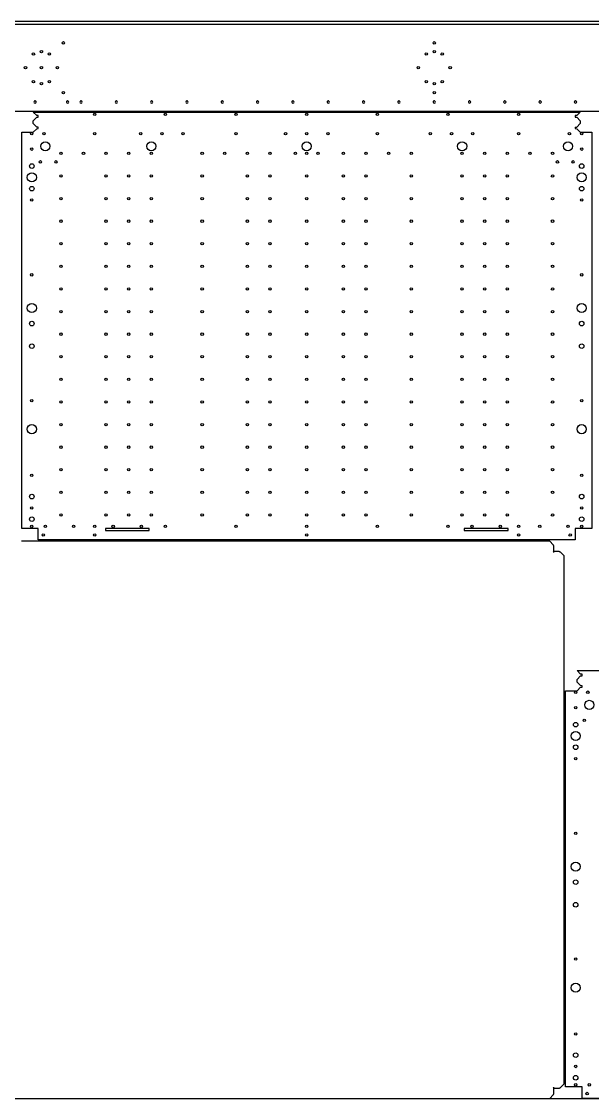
# Model space of a CAD drawing. Header units: metres. Extents: x 0 to 3050, y 0 to 1525.
# Drawn here: x 1212 to 2020, y 0 to 1525 of the extents above; entities that cross this region are included whole.
import ezdxf

# ---------------------------------------------------------------- set-up
doc = ezdxf.new("R2010")
doc.units = ezdxf.units.M
doc.layers.add('INTERIOR_PROFILES', color=7, linetype='Continuous')
doc.layers.add('OUTER_PROFILES', color=7, linetype='Continuous')

msp = doc.modelspace()

# ---------------------------------------------------------------- linework, layer by layer
at = {"layer": 'INTERIOR_PROFILES'}
for points in [[(1232.4, 1412), (1232, 1412.3), (1231.6, 1412.4), (1231.2, 1412.5), (1230.7, 1412.5), (1230.4, 1412.4), (1230.1, 1412.3), (1229.8, 1412.2), (1229.6, 1412)], [(1278.4, 1412), (1278, 1412.3), (1277.6, 1412.4), (1277.2, 1412.5), (1276.7, 1412.5), (1276.4, 1412.4), (1276.1, 1412.3), (1275.8, 1412.2), (1275.6, 1412)], [(1297.4, 1412), (1297, 1412.3), (1296.6, 1412.4), (1296.2, 1412.5), (1295.7, 1412.5), (1295.4, 1412.4), (1295.1, 1412.3), (1294.8, 1412.2), (1294.6, 1412)], [(1347.4, 1412), (1347, 1412.3), (1346.6, 1412.4), (1346.2, 1412.5), (1345.7, 1412.5), (1345.4, 1412.4), (1345.1, 1412.3), (1344.8, 1412.2), (1344.6, 1412)], [(1397.4, 1412), (1397, 1412.3), (1396.6, 1412.4), (1396.2, 1412.5), (1395.7, 1412.5), (1395.4, 1412.4), (1395.1, 1412.3), (1394.8, 1412.2), (1394.6, 1412)], [(1447.4, 1412), (1447, 1412.3), (1446.6, 1412.4), (1446.2, 1412.5), (1445.7, 1412.5), (1445.4, 1412.4), (1445.1, 1412.3), (1444.8, 1412.2), (1444.6, 1412)], [(1497.4, 1412), (1497, 1412.3), (1496.6, 1412.4), (1496.2, 1412.5), (1495.7, 1412.5), (1495.4, 1412.4), (1495.1, 1412.3), (1494.8, 1412.2), (1494.6, 1412)], [(1547.4, 1412), (1547, 1412.3), (1546.6, 1412.4), (1546.2, 1412.5), (1545.7, 1412.5), (1545.4, 1412.4), (1545.1, 1412.3), (1544.8, 1412.2), (1544.6, 1412)], [(1597.4, 1412), (1597, 1412.3), (1596.6, 1412.4), (1596.2, 1412.5), (1595.7, 1412.5), (1595.4, 1412.4), (1595.1, 1412.3), (1594.8, 1412.2), (1594.6, 1412)], [(1647.4, 1412), (1647, 1412.3), (1646.6, 1412.4), (1646.2, 1412.5), (1645.7, 1412.5), (1645.4, 1412.4), (1645.1, 1412.3), (1644.8, 1412.2), (1644.6, 1412)], [(1697.4, 1412), (1697, 1412.3), (1696.6, 1412.4), (1696.2, 1412.5), (1695.7, 1412.5), (1695.4, 1412.4), (1695.1, 1412.3), (1694.8, 1412.2), (1694.6, 1412)], [(1747.4, 1412), (1747, 1412.3), (1746.6, 1412.4), (1746.2, 1412.5), (1745.7, 1412.5), (1745.4, 1412.4), (1745.1, 1412.3), (1744.8, 1412.2), (1744.6, 1412)], [(1797.4, 1412), (1797, 1412.3), (1796.6, 1412.4), (1796.2, 1412.5), (1795.7, 1412.5), (1795.4, 1412.4), (1795.1, 1412.3), (1794.8, 1412.2), (1794.6, 1412)], [(1847.4, 1412), (1847, 1412.3), (1846.6, 1412.4), (1846.2, 1412.5), (1845.7, 1412.5), (1845.4, 1412.4), (1845.1, 1412.3), (1844.8, 1412.2), (1844.6, 1412)], [(1897.4, 1412), (1897, 1412.3), (1896.6, 1412.4), (1896.2, 1412.5), (1895.7, 1412.5), (1895.4, 1412.4), (1895.1, 1412.3), (1894.8, 1412.2), (1894.6, 1412)], [(1947.4, 1412), (1947, 1412.3), (1946.6, 1412.4), (1946.2, 1412.5), (1945.7, 1412.5), (1945.4, 1412.4), (1945.1, 1412.3), (1944.8, 1412.2), (1944.6, 1412)], [(1997.4, 1412), (1997, 1412.3), (1996.6, 1412.4), (1996.2, 1412.5), (1995.7, 1412.5), (1995.4, 1412.4), (1995.1, 1412.3), (1994.8, 1412.2), (1994.6, 1412)]]:
    msp.add_lwpolyline(points, dxfattribs=at)
for points in [[(1392.5, 804.5), (1392.5, 807.3), (1330.5, 807.3), (1330.5, 804.5)], [(1838.5, 807.3), (1838.5, 804.5), (1900.5, 804.5), (1900.5, 807.3)]]:
    msp.add_lwpolyline(points, close=True, dxfattribs=at)
for centre, radius in [((1271, 1494.8), 1.7), ((1796, 1494.8), 1.7), ((1228.7, 1479.1), 1.7), ((1240, 1482.2), 1.7), ((1251.3, 1479.1), 1.7), ((1784.7, 1479.1), 1.7), ((1796, 1482.2), 1.7), ((1807.3, 1479.1), 1.7), ((1217.4, 1459.5), 1.7), ((1240, 1459.5), 1.7), ((1262.6, 1459.5), 1.7), ((1773.4, 1459.5), 1.7), ((1818.6, 1459.5), 1.7), ((1228.7, 1439.9), 1.7), ((1240, 1436.9), 1.7), ((1251.3, 1439.9), 1.7), ((1784.7, 1439.9), 1.7), ((1796, 1436.9), 1.7), ((1807.3, 1439.9), 1.7), ((1271, 1424.3), 1.7), ((1796, 1424.3), 1.7), ((1315.5, 1393.8), 1.7), ((1415.5, 1393.8), 1.7), ((1515.5, 1393.8), 1.7), ((1615.5, 1393.8), 1.7), ((1715.5, 1393.8), 1.7), ((1815.5, 1393.8), 1.7), ((1915.5, 1393.8), 1.7), ((1226.3, 1366.3), 1.7), ((1243.5, 1366.3), 1.7), ((1315.5, 1366.3), 1.7), ((1380.5, 1366.3), 1.7), ((1410.5, 1366.3), 1.7), ((1440.5, 1366.3), 1.7), ((1515.5, 1366.3), 1.7), ((1585.5, 1366.3), 1.7), ((1615.5, 1366.3), 1.7), ((1645.5, 1366.3), 1.7), ((1715.5, 1366.3), 1.7), ((1790.5, 1366.3), 1.7), ((1820.5, 1366.3), 1.7), ((1850.5, 1366.3), 1.7), ((1915.5, 1366.3), 1.7), ((1987.5, 1366.3), 1.7), ((2004.8, 1366.3), 1.7), ((1226.3, 1344.3), 1.7), ((1245.5, 1348.3), 6.5), ((1395.5, 1348.3), 6.5), ((1615.5, 1348.3), 6.5), ((1835.5, 1348.3), 6.5), ((1985.5, 1348.3), 6.5), ((2004.8, 1344.3), 1.7), ((1238.5, 1326.3), 1.7), ((1260.5, 1326.3), 1.7), ((1267.5, 1338.3), 1.7), ((1299.5, 1338.3), 1.7), ((1331.5, 1338.3), 1.7), ((1363.5, 1338.3), 1.7), ((1395.5, 1338.3), 1.7), ((1467.5, 1338.3), 1.7), ((1499.5, 1338.3), 1.7), ((1531.5, 1338.3), 1.7), ((1563.5, 1338.3), 1.7), ((1599.5, 1338.3), 1.7), ((1615.5, 1338.3), 1.7), ((1631.5, 1338.3), 1.7), ((1667.5, 1338.3), 1.7), ((1699.5, 1338.3), 1.7), ((1731.5, 1338.3), 1.7), ((1763.5, 1338.3), 1.7), ((1835.5, 1338.3), 1.7), ((1867.5, 1338.3), 1.7), ((1899.5, 1338.3), 1.7), ((1931.5, 1338.3), 1.7), ((1963.5, 1338.3), 1.7), ((1970.5, 1326.3), 1.7), ((1992.5, 1326.3), 1.7), ((1226.3, 1320.3), 3.25), ((2004.8, 1320.3), 3.25), ((1226.3, 1304.3), 6.5), ((1267.5, 1306.3), 1.7), ((1331.5, 1306.3), 1.7), ((1363.5, 1306.3), 1.7), ((1395.5, 1306.3), 1.7), ((1467.5, 1306.3), 1.7), ((1531.5, 1306.3), 1.7), ((1563.5, 1306.3), 1.7), ((1615.5, 1306.3), 1.7), ((1667.5, 1306.3), 1.7), ((1699.5, 1306.3), 1.7), ((1763.5, 1306.3), 1.7), ((1835.5, 1306.3), 1.7), ((1867.5, 1306.3), 1.7), ((1899.5, 1306.3), 1.7), ((1963.5, 1306.3), 1.7), ((2004.8, 1304.3), 6.5), ((1226.3, 1288.3), 3.25), ((2004.8, 1288.3), 3.25), ((1226.3, 1272.3), 1.7), ((1267.5, 1274.3), 1.7), ((1331.5, 1274.3), 1.7), ((1363.5, 1274.3), 1.7), ((1395.5, 1274.3), 1.7), ((1467.5, 1274.3), 1.7), ((1531.5, 1274.3), 1.7), ((1563.5, 1274.3), 1.7), ((1615.5, 1274.3), 1.7), ((1667.5, 1274.3), 1.7), ((1699.5, 1274.3), 1.7), ((1763.5, 1274.3), 1.7), ((1835.5, 1274.3), 1.7), ((1867.5, 1274.3), 1.7), ((1899.5, 1274.3), 1.7), ((1963.5, 1274.3), 1.7), ((2004.8, 1272.3), 1.7), ((1267.5, 1242.3), 1.7), ((1331.5, 1242.3), 1.7), ((1363.5, 1242.3), 1.7), ((1395.5, 1242.3), 1.7), ((1467.5, 1242.3), 1.7), ((1531.5, 1242.3), 1.7), ((1563.5, 1242.3), 1.7), ((1615.5, 1242.3), 1.7), ((1667.5, 1242.3), 1.7), ((1699.5, 1242.3), 1.7), ((1763.5, 1242.3), 1.7), ((1835.5, 1242.3), 1.7), ((1867.5, 1242.3), 1.7), ((1899.5, 1242.3), 1.7), ((1963.5, 1242.3), 1.7), ((1267.5, 1210.3), 1.7), ((1331.5, 1210.3), 1.7), ((1363.5, 1210.3), 1.7), ((1395.5, 1210.3), 1.7), ((1467.5, 1210.3), 1.7), ((1531.5, 1210.3), 1.7), ((1563.5, 1210.3), 1.7), ((1615.5, 1210.3), 1.7), ((1667.5, 1210.3), 1.7), ((1699.5, 1210.3), 1.7), ((1763.5, 1210.3), 1.7), ((1835.5, 1210.3), 1.7), ((1867.5, 1210.3), 1.7), ((1899.5, 1210.3), 1.7), ((1963.5, 1210.3), 1.7), ((1267.5, 1178.3), 1.7), ((1331.5, 1178.3), 1.7), ((1363.5, 1178.3), 1.7), ((1395.5, 1178.3), 1.7), ((1467.5, 1178.3), 1.7), ((1531.5, 1178.3), 1.7), ((1563.5, 1178.3), 1.7), ((1615.5, 1178.3), 1.7), ((1667.5, 1178.3), 1.7), ((1699.5, 1178.3), 1.7), ((1763.5, 1178.3), 1.7), ((1835.5, 1178.3), 1.7), ((1867.5, 1178.3), 1.7), ((1899.5, 1178.3), 1.7), ((1963.5, 1178.3), 1.7), ((1226.3, 1166.3), 1.7), ((2004.8, 1166.3), 1.7), ((1267.5, 1146.3), 1.7), ((1331.5, 1146.3), 1.7), ((1363.5, 1146.3), 1.7), ((1395.5, 1146.3), 1.7), ((1467.5, 1146.3), 1.7), ((1531.5, 1146.3), 1.7), ((1563.5, 1146.3), 1.7), ((1615.5, 1146.3), 1.7), ((1667.5, 1146.3), 1.7), ((1699.5, 1146.3), 1.7), ((1763.5, 1146.3), 1.7), ((1835.5, 1146.3), 1.7), ((1867.5, 1146.3), 1.7), ((1899.5, 1146.3), 1.7), ((1963.5, 1146.3), 1.7), ((1226.3, 1119.3), 6.5), ((1267.5, 1114.3), 1.7), ((1331.5, 1114.3), 1.7), ((1363.5, 1114.3), 1.7), ((1395.5, 1114.3), 1.7), ((1467.5, 1114.3), 1.7), ((1531.5, 1114.3), 1.7), ((1563.5, 1114.3), 1.7), ((1615.5, 1114.3), 1.7), ((1667.5, 1114.3), 1.7), ((1699.5, 1114.3), 1.7), ((1763.5, 1114.3), 1.7), ((1835.5, 1114.3), 1.7), ((1867.5, 1114.3), 1.7), ((1899.5, 1114.3), 1.7), ((1963.5, 1114.3), 1.7), ((2004.8, 1119.3), 6.5), ((1226.3, 1097.3), 3.25), ((2004.8, 1097.3), 3.25), ((1267.5, 1082.3), 1.7), ((1331.5, 1082.3), 1.7), ((1363.5, 1082.3), 1.7), ((1395.5, 1082.3), 1.7), ((1467.5, 1082.3), 1.7), ((1531.5, 1082.3), 1.7), ((1563.5, 1082.3), 1.7), ((1615.5, 1082.3), 1.7), ((1667.5, 1082.3), 1.7), ((1699.5, 1082.3), 1.7), ((1763.5, 1082.3), 1.7), ((1835.5, 1082.3), 1.7), ((1867.5, 1082.3), 1.7), ((1899.5, 1082.3), 1.7), ((1963.5, 1082.3), 1.7), ((1226.3, 1065.3), 3.25), ((2004.8, 1065.3), 3.25), ((1267.5, 1050.3), 1.7), ((1331.5, 1050.3), 1.7), ((1363.5, 1050.3), 1.7), ((1395.5, 1050.3), 1.7), ((1467.5, 1050.3), 1.7), ((1531.5, 1050.3), 1.7), ((1563.5, 1050.3), 1.7), ((1615.5, 1050.3), 1.7), ((1667.5, 1050.3), 1.7), ((1699.5, 1050.3), 1.7), ((1763.5, 1050.3), 1.7), ((1835.5, 1050.3), 1.7), ((1867.5, 1050.3), 1.7), ((1899.5, 1050.3), 1.7), ((1963.5, 1050.3), 1.7), ((1267.5, 1018.3), 1.7), ((1331.5, 1018.3), 1.7), ((1363.5, 1018.3), 1.7), ((1395.5, 1018.3), 1.7), ((1467.5, 1018.3), 1.7), ((1531.5, 1018.3), 1.7), ((1563.5, 1018.3), 1.7), ((1615.5, 1018.3), 1.7), ((1667.5, 1018.3), 1.7), ((1699.5, 1018.3), 1.7), ((1763.5, 1018.3), 1.7), ((1835.5, 1018.3), 1.7), ((1867.5, 1018.3), 1.7), ((1899.5, 1018.3), 1.7), ((1963.5, 1018.3), 1.7), ((1226.3, 988.3), 1.7), ((1267.5, 986.3), 1.7), ((1331.5, 986.3), 1.7), ((1363.5, 986.3), 1.7), ((1395.5, 986.3), 1.7), ((1467.5, 986.3), 1.7), ((1531.5, 986.3), 1.7), ((1563.5, 986.3), 1.7), ((1615.5, 986.3), 1.7), ((1667.5, 986.3), 1.7), ((1699.5, 986.3), 1.7), ((1763.5, 986.3), 1.7), ((1835.5, 986.3), 1.7), ((1867.5, 986.3), 1.7), ((1899.5, 986.3), 1.7), ((1963.5, 986.3), 1.7), ((2004.8, 988.3), 1.7), ((1226.3, 947.8), 6.5), ((1267.5, 954.3), 1.7), ((1331.5, 954.3), 1.7), ((1363.5, 954.3), 1.7), ((1395.5, 954.3), 1.7), ((1467.5, 954.3), 1.7), ((1531.5, 954.3), 1.7), ((1563.5, 954.3), 1.7), ((1615.5, 954.3), 1.7), ((1667.5, 954.3), 1.7), ((1699.5, 954.3), 1.7), ((1763.5, 954.3), 1.7), ((1835.5, 954.3), 1.7), ((1867.5, 954.3), 1.7), ((1899.5, 954.3), 1.7), ((1963.5, 954.3), 1.7), ((2004.8, 947.8), 6.5), ((1267.5, 922.3), 1.7), ((1331.5, 922.3), 1.7), ((1363.5, 922.3), 1.7), ((1395.5, 922.3), 1.7), ((1467.5, 922.3), 1.7), ((1531.5, 922.3), 1.7), ((1563.5, 922.3), 1.7), ((1615.5, 922.3), 1.7), ((1667.5, 922.3), 1.7), ((1699.5, 922.3), 1.7), ((1763.5, 922.3), 1.7), ((1835.5, 922.3), 1.7), ((1867.5, 922.3), 1.7), ((1899.5, 922.3), 1.7), ((1963.5, 922.3), 1.7), ((1267.5, 890.3), 1.7), ((1331.5, 890.3), 1.7), ((1363.5, 890.3), 1.7), ((1395.5, 890.3), 1.7), ((1467.5, 890.3), 1.7), ((1531.5, 890.3), 1.7), ((1563.5, 890.3), 1.7), ((1615.5, 890.3), 1.7), ((1667.5, 890.3), 1.7), ((1699.5, 890.3), 1.7), ((1763.5, 890.3), 1.7), ((1835.5, 890.3), 1.7), ((1867.5, 890.3), 1.7), ((1899.5, 890.3), 1.7), ((1963.5, 890.3), 1.7), ((1226.3, 882.3), 1.7), ((2004.8, 882.3), 1.7), ((1226.3, 852.3), 3.25), ((1267.5, 858.3), 1.7), ((1331.5, 858.3), 1.7), ((1363.5, 858.3), 1.7), ((1395.5, 858.3), 1.7), ((1467.5, 858.3), 1.7), ((1531.5, 858.3), 1.7), ((1563.5, 858.3), 1.7), ((1615.5, 858.3), 1.7), ((1667.5, 858.3), 1.7), ((1699.5, 858.3), 1.7), ((1763.5, 858.3), 1.7), ((1835.5, 858.3), 1.7), ((1867.5, 858.3), 1.7), ((1899.5, 858.3), 1.7), ((1963.5, 858.3), 1.7), ((2004.8, 852.3), 3.25), ((1226.3, 820.3), 3.25), ((1226.3, 836.3), 1.7), ((1267.5, 826.3), 1.7), ((1331.5, 826.3), 1.7), ((1363.5, 826.3), 1.7), ((1395.5, 826.3), 1.7), ((1467.5, 826.3), 1.7), ((1531.5, 826.3), 1.7), ((1563.5, 826.3), 1.7), ((1615.5, 826.3), 1.7), ((1667.5, 826.3), 1.7), ((1699.5, 826.3), 1.7), ((1763.5, 826.3), 1.7), ((1835.5, 826.3), 1.7), ((1867.5, 826.3), 1.7), ((1899.5, 826.3), 1.7), ((1963.5, 826.3), 1.7), ((2004.8, 820.3), 3.25), ((2004.8, 836.3), 1.7), ((1226.3, 810.3), 1.7), ((1245.5, 810.3), 1.7), ((1285.5, 810.3), 1.7), ((1315.5, 810.3), 1.7), ((1341.5, 810.3), 1.7), ((1381.5, 810.3), 1.7), ((1415.5, 810.3), 1.7), ((1515.5, 810.3), 1.7), ((1615.5, 810.3), 1.7), ((1715.5, 810.3), 1.7), ((1815.5, 810.3), 1.7), ((1849.5, 810.3), 1.7), ((1889.5, 810.3), 1.7), ((1915.5, 810.3), 1.7), ((1945.5, 810.3), 1.7), ((1985.5, 810.3), 1.7), ((2004.8, 810.3), 1.7), ((1242.5, 798), 1.7), ((1315.5, 798), 1.7), ((1615.5, 798), 1.7), ((1915.5, 798), 1.7), ((1988.5, 798), 1.7), ((1996.3, 575.3), 1.7), ((2013.5, 575.3), 1.7), ((1996.3, 553.3), 1.7), ((2015.5, 557.3), 6.5), ((2008.5, 535.3), 1.7), ((1996.3, 513.3), 6.5), ((1996.3, 529.3), 3.25), ((1996.3, 497.3), 3.25), ((1996.3, 481.3), 1.7), ((1996.3, 375.3), 1.7), ((1996.3, 328.3), 6.5), ((1996.3, 306.3), 3.25), ((1996.3, 274.3), 3.25), ((1996.3, 197.3), 1.7), ((1996.3, 156.8), 6.5), ((1996.3, 91.3), 1.7), ((1996.3, 61.3), 3.25), ((1996.3, 45.3), 1.7), ((1996.3, 29.3), 3.25), ((1996.3, 19.3), 1.7), ((2015.5, 19.3), 1.7), ((2012.5, 7), 1.7)]:
    msp.add_circle(centre, radius, dxfattribs=at)
for centre in [(1231, 1411), (1277, 1411), (1296, 1411), (1346, 1411), (1396, 1411), (1446, 1411), (1496, 1411), (1546, 1411), (1596, 1411), (1646, 1411), (1696, 1411), (1746, 1411), (1796, 1411), (1846, 1411), (1896, 1411), (1946, 1411), (1996, 1411)]:
    msp.add_arc(centre, 1.7, 143.9681, 396.0319, dxfattribs=at)
at = {"layer": 'OUTER_PROFILES'}
for p, q in [((2392, 1521), (1200, 1521)), ((1200, 1398), (2392, 1398)), ((1233.3, 1391.9), (1228.3, 1396.8)), ((1228.3, 1396.8), (1233.3, 1396.8)), ((1228.3, 1384.5), (1233.3, 1389.5)), ((1233.3, 1396.8), (1235.5, 1396.8)), ((1235.5, 1391.8), (1233.3, 1391.9)), ((1233.3, 1389.5), (1235.5, 1389.5)), ((1235.5, 1396.8), (1995.5, 1396.8)), ((1235.5, 1389.5), (1235.5, 1391.8)), ((1995.5, 1396.8), (1997.8, 1396.8)), ((1997.8, 1391.9), (1995.5, 1391.8)), ((1995.5, 1391.8), (1995.5, 1389.5)), ((1995.5, 1389.5), (1997.8, 1389.5)), ((1997.8, 1396.8), (2002.7, 1396.8)), ((2002.7, 1396.8), (1997.8, 1391.9)), ((1997.8, 1389.5), (2002.8, 1384.5)), ((1228.2, 1368.2), (1233.3, 1373.2)), ((1228.3, 1380.6), (1228.3, 1384.5)), ((1233.3, 1375.6), (1228.3, 1380.6)), ((1235.5, 1375.5), (1233.3, 1375.6)), ((1233.3, 1373.2), (1235.5, 1373.3)), ((1235.5, 1373.3), (1235.5, 1375.5)), ((1995.5, 1375.5), (1995.5, 1373.3)), ((1995.5, 1373.3), (1997.8, 1373.2)), ((2002.8, 1380.6), (1997.8, 1375.6)), ((1997.8, 1373.2), (2002.8, 1368.2)), ((2002.8, 1384.5), (2002.8, 1380.6)), ((1212, 807.3), (1212, 1368.2)), ((1212, 1368.2), (1217, 1368.2)), ((1217, 1368.2), (1219.3, 1368.2)), ((1219.3, 1368.2), (1228.2, 1368.2)), ((2002.8, 1368.2), (2011.8, 1368.2)), ((2011.8, 1368.2), (2014, 1368.2)), ((2014, 1368.2), (2019, 1368.2)), ((2019, 1368.2), (2019, 807.3)), ((1217, 807.3), (1212, 807.3)), ((1219.3, 807.3), (1217, 807.3)), ((1233.3, 807.3), (1219.3, 807.3)), ((1235.5, 807.3), (1233.3, 807.3)), ((1235.5, 805), (1235.5, 807.3)), ((1235.5, 791), (1235.5, 805)), ((1997.8, 807.3), (1995.5, 807.3)), ((1995.5, 807.3), (1995.5, 805)), ((1995.5, 805), (1995.5, 791)), ((2011.8, 807.3), (1997.8, 807.3)), ((2014, 807.3), (2011.8, 807.3)), ((2019, 807.3), (2014, 807.3)), ((1959.5, 789), (1211.6, 789)), ((1995.5, 791), (1235.5, 791)), ((1964.5, 784), (1959.5, 789)), ((1965.5, 775.8), (1965.5, 781.8)), ((1964.5, 773.5), (1964.5, 773.5)), ((1972.8, 774.5), (1966.8, 774.5)), ((1980, 768.5), (1975, 773.5)), ((1980, 20.6), (1980, 768.5)), ((2003.3, 600.9), (1998.3, 605.8)), ((1998.3, 605.8), (2003.3, 605.8)), ((1998.3, 593.5), (2003.3, 598.5)), ((2003.3, 605.8), (2005.5, 605.8)), ((2005.5, 600.8), (2003.3, 600.9)), ((2003.3, 598.5), (2005.5, 598.5)), ((2005.5, 605.8), (2765.5, 605.8)), ((2005.5, 598.5), (2005.5, 600.8)), ((1998.2, 577.2), (2003.3, 582.2)), ((1998.3, 589.6), (1998.3, 593.5)), ((2003.3, 584.6), (1998.3, 589.6)), ((2005.5, 584.5), (2003.3, 584.6)), ((2003.3, 582.2), (2005.5, 582.3)), ((2005.5, 582.3), (2005.5, 584.5)), ((1982, 16.3), (1982, 577.2)), ((1982, 577.2), (1987, 577.2)), ((1987, 577.2), (1989.3, 577.2)), ((1989.3, 577.2), (1998.2, 577.2)), ((1964.5, 15.5), (1964.5, 15.6)), ((1975, 15.6), (1980, 20.6)), ((1987, 16.3), (1982, 16.3)), ((1989.3, 16.3), (1987, 16.3)), ((2003.3, 16.3), (1989.3, 16.3)), ((2005.5, 16.3), (2003.3, 16.3)), ((2005.5, 14), (2005.5, 16.3)), ((1211.6, 0), (1959.5, 0)), ((1959.5, 0), (1964.5, 5)), ((1965.5, 7.3), (1965.5, 13.3)), ((1966.8, 14.6), (1972.8, 14.6)), ((2005.5, 0), (2005.5, 14)), ((2765.5, 0), (2005.5, 0))]:
    msp.add_line(p, q, dxfattribs=at)
for points in [[(1995.5, 1375.5), (1995.8, 1375.5), (1996, 1375.5), (1996.3, 1375.5), (1996.5, 1375.6), (1996.8, 1375.6), (1997.1, 1375.6), (1997.5, 1375.6), (1997.8, 1375.6)], [(1965.5, 781.8), (1965.5, 781.8), (1965.5, 781.9), (1965.5, 781.9), (1965.4, 781.9), (1965.3, 782.5), (1965.1, 783), (1964.8, 783.5), (1964.5, 784)], [(1964.5, 773.5), (1964.5, 773.6), (1964.5, 773.6), (1964.5, 773.6), (1964.6, 773.7), (1964.9, 774.2), (1965.2, 774.7), (1965.4, 775.3), (1965.5, 775.8)], [(1966.8, 774.5), (1966.3, 774.4), (1965.7, 774.2), (1965.2, 773.9), (1964.7, 773.6), (1964.6, 773.5), (1964.6, 773.5), (1964.6, 773.5), (1964.5, 773.5)], [(1975, 773.5), (1974.5, 773.8), (1974, 774.1), (1973.5, 774.3), (1972.9, 774.4), (1972.9, 774.5), (1972.9, 774.5), (1972.8, 774.5), (1972.8, 774.5)], [(1964.5, 15.6), (1964.6, 15.6), (1964.6, 15.5), (1964.6, 15.5), (1964.7, 15.5), (1965.2, 15.1), (1965.7, 14.9), (1966.3, 14.7), (1966.8, 14.6)], [(1965.5, 13.3), (1965.4, 13.8), (1965.2, 14.3), (1964.9, 14.9), (1964.6, 15.4), (1964.5, 15.4), (1964.5, 15.5), (1964.5, 15.5), (1964.5, 15.5)], [(1972.8, 14.6), (1972.8, 14.6), (1972.9, 14.6), (1972.9, 14.6), (1972.9, 14.6), (1973.5, 14.7), (1974, 14.9), (1974.5, 15.2), (1975, 15.6)], [(1964.5, 5), (1964.8, 5.5), (1965.1, 6.1), (1965.3, 6.6), (1965.4, 7.1), (1965.5, 7.2), (1965.5, 7.2), (1965.5, 7.2), (1965.5, 7.3)]]:
    msp.add_lwpolyline(points, dxfattribs=at)
at = {"layer": 'SHEET_BORDER'}
msp.add_lwpolyline([(0, 0), (3050, 0), (3050, 1525), (0, 1525), (0, 0)], dxfattribs=at)

doc.saveas('drawing.dxf')
